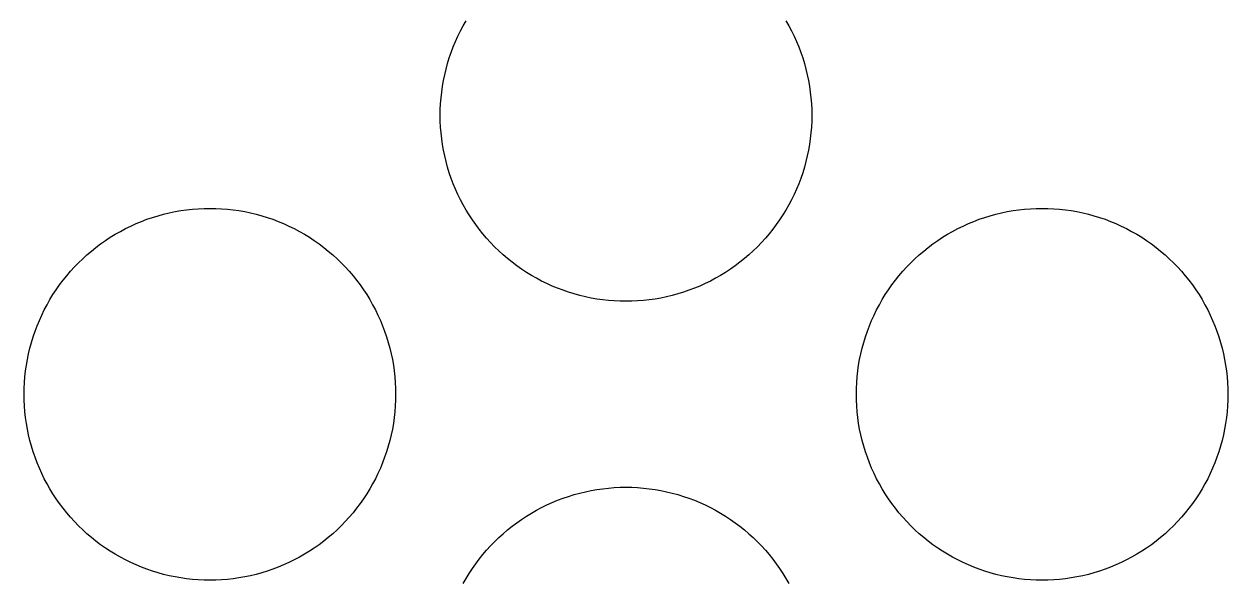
# Model space of a CAD drawing. Header units: metres. Extents: x 0 to 110, y 0 to 146.
# Drawn here: x 24.4 to 56.8, y 72.45 to 87.45 of the extents above; entities that cross this region are included whole.
import ezdxf

# ---------------------------------------------------------------- set-up
doc = ezdxf.new("R2010")
doc.units = ezdxf.units.M

msp = doc.modelspace()

# ---------------------------------------------------------------- linework, layer by layer
for p, q in [((36.2185, 87.4088), (36.2963, 87.5452)), ((44.9037, 87.5452), (44.9815, 87.4088)), ((36.0759, 87.1289), (36.145, 87.2699)), ((36.145, 87.2699), (36.2185, 87.4088)), ((44.9815, 87.4088), (45.055, 87.2699)), ((45.055, 87.2699), (45.1241, 87.1289)), ((35.8956, 86.6937), (35.9511, 86.8406)), ((35.9511, 86.8406), (36.0112, 86.9857)), ((36.0112, 86.9857), (36.0759, 87.1289)), ((45.1241, 87.1289), (45.1888, 86.9857)), ((45.1888, 86.9857), (45.2489, 86.8406)), ((45.2489, 86.8406), (45.3044, 86.6937)), ((35.7985, 86.3949), (35.8447, 86.5451)), ((35.8447, 86.5451), (35.8956, 86.6937)), ((45.3044, 86.6937), (45.3553, 86.5451)), ((45.3553, 86.5451), (45.4015, 86.3949)), ((35.7204, 86.0907), (35.7571, 86.2434)), ((35.7571, 86.2434), (35.7985, 86.3949)), ((45.4015, 86.3949), (45.4429, 86.2434)), ((45.4429, 86.2434), (45.4796, 86.0907)), ((35.6615, 85.7822), (35.6886, 85.9369)), ((35.6886, 85.9369), (35.7204, 86.0907)), ((45.4796, 86.0907), (45.5114, 85.9369)), ((45.5114, 85.9369), (45.5384, 85.7822)), ((35.6222, 85.4705), (35.6394, 85.6267)), ((35.6394, 85.6267), (35.6615, 85.7822)), ((45.5384, 85.7822), (45.5606, 85.6267)), ((45.5606, 85.6267), (45.5778, 85.4705)), ((35.6025, 85.157), (35.6099, 85.3139)), ((35.6099, 85.3139), (35.6222, 85.4705)), ((45.5778, 85.4705), (45.5901, 85.3139)), ((45.5901, 85.3139), (45.5975, 85.157)), ((35.6, 85), (35.6025, 85.157)), ((35.6025, 84.8429), (35.6, 85)), ((45.5975, 85.157), (45.6, 85)), ((45.6, 85), (45.5975, 84.8429)), ((35.6099, 84.686), (35.6025, 84.8429)), ((35.6222, 84.5294), (35.6099, 84.686)), ((45.5901, 84.686), (45.5778, 84.5294)), ((45.5975, 84.8429), (45.5901, 84.686)), ((35.6394, 84.3733), (35.6222, 84.5294)), ((35.6615, 84.2178), (35.6394, 84.3733)), ((45.5606, 84.3733), (45.5384, 84.2178)), ((45.5778, 84.5294), (45.5606, 84.3733)), ((35.6886, 84.0631), (35.6615, 84.2178)), ((35.7204, 83.9093), (35.6886, 84.0631)), ((45.5114, 84.0631), (45.4796, 83.9093)), ((45.5384, 84.2178), (45.5114, 84.0631)), ((35.7571, 83.7565), (35.7204, 83.9093)), ((35.7985, 83.605), (35.7571, 83.7565)), ((35.8447, 83.4549), (35.7985, 83.605)), ((45.4015, 83.605), (45.3553, 83.4549)), ((45.4429, 83.7565), (45.4015, 83.605)), ((45.4796, 83.9093), (45.4429, 83.7565)), ((35.8956, 83.3063), (35.8447, 83.4549)), ((35.9511, 83.1594), (35.8956, 83.3063)), ((45.3044, 83.3063), (45.2489, 83.1594)), ((45.3553, 83.4549), (45.3044, 83.3063)), ((36.0112, 83.0143), (35.9511, 83.1594)), ((36.0759, 82.8711), (36.0112, 83.0143)), ((45.1888, 83.0143), (45.1241, 82.8711)), ((45.2489, 83.1594), (45.1888, 83.0143)), ((36.145, 82.73), (36.0759, 82.8711)), ((36.2185, 82.5912), (36.145, 82.73)), ((45.055, 82.73), (44.9815, 82.5912)), ((45.1241, 82.8711), (45.055, 82.73)), ((27.8549, 82.2553), (28.0051, 82.3015)), ((28.0051, 82.3015), (28.1566, 82.3429)), ((28.1566, 82.3429), (28.3093, 82.3796)), ((28.3093, 82.3796), (28.4631, 82.4114)), ((28.4631, 82.4114), (28.6178, 82.4384)), ((28.6178, 82.4384), (28.7733, 82.4606)), ((28.7733, 82.4606), (28.9295, 82.4778)), ((28.9295, 82.4778), (29.0861, 82.4901)), ((29.0861, 82.4901), (29.243, 82.4975)), ((29.243, 82.4975), (29.4, 82.5)), ((29.4, 82.5), (29.5571, 82.4975)), ((29.5571, 82.4975), (29.714, 82.4901)), ((29.714, 82.4901), (29.8705, 82.4778)), ((29.8705, 82.4778), (30.0267, 82.4606)), ((30.0267, 82.4606), (30.1822, 82.4384)), ((30.1822, 82.4384), (30.3369, 82.4114)), ((30.3369, 82.4114), (30.4907, 82.3796)), ((30.4907, 82.3796), (30.6435, 82.3429)), ((30.6435, 82.3429), (30.795, 82.3015)), ((30.795, 82.3015), (30.9451, 82.2553)), ((36.2963, 82.4548), (36.2185, 82.5912)), ((36.3784, 82.3209), (36.2963, 82.4548)), ((36.4646, 82.1896), (36.3784, 82.3209)), ((44.8216, 82.3209), (44.7354, 82.1896)), ((44.9037, 82.4548), (44.8216, 82.3209)), ((44.9815, 82.5912), (44.9037, 82.4548)), ((50.2549, 82.2553), (50.405, 82.3015)), ((50.405, 82.3015), (50.5565, 82.3429)), ((50.5565, 82.3429), (50.7093, 82.3796)), ((50.7093, 82.3796), (50.8631, 82.4114)), ((50.8631, 82.4114), (51.0178, 82.4384)), ((51.0178, 82.4384), (51.1733, 82.4606)), ((51.1733, 82.4606), (51.3295, 82.4778)), ((51.3295, 82.4778), (51.486, 82.4901)), ((51.486, 82.4901), (51.6429, 82.4975)), ((51.6429, 82.4975), (51.8, 82.5)), ((51.8, 82.5), (51.957, 82.4975)), ((51.957, 82.4975), (52.1139, 82.4901)), ((52.1139, 82.4901), (52.2705, 82.4778)), ((52.2705, 82.4778), (52.4267, 82.4606)), ((52.4267, 82.4606), (52.5822, 82.4384)), ((52.5822, 82.4384), (52.7369, 82.4114)), ((52.7369, 82.4114), (52.8907, 82.3796)), ((52.8907, 82.3796), (53.0434, 82.3429)), ((53.0434, 82.3429), (53.1949, 82.3015)), ((53.1949, 82.3015), (53.3451, 82.2553)), ((27.1301, 81.955), (27.2711, 82.0241)), ((27.2711, 82.0241), (27.4143, 82.0888)), ((27.4143, 82.0888), (27.5594, 82.1489)), ((27.5594, 82.1489), (27.7063, 82.2044)), ((27.7063, 82.2044), (27.8549, 82.2553)), ((30.9451, 82.2553), (31.0937, 82.2044)), ((31.0937, 82.2044), (31.2406, 82.1489)), ((31.2406, 82.1489), (31.3857, 82.0888)), ((31.3857, 82.0888), (31.5289, 82.0241)), ((31.5289, 82.0241), (31.67, 81.955)), ((36.5549, 82.0611), (36.4646, 82.1896)), ((36.6492, 81.9355), (36.5549, 82.0611)), ((44.6451, 82.0611), (44.5508, 81.9355)), ((44.7354, 82.1896), (44.6451, 82.0611)), ((49.53, 81.955), (49.6711, 82.0241)), ((49.6711, 82.0241), (49.8143, 82.0888)), ((49.8143, 82.0888), (49.9594, 82.1489)), ((49.9594, 82.1489), (50.1063, 82.2044)), ((50.1063, 82.2044), (50.2549, 82.2553)), ((53.3451, 82.2553), (53.4937, 82.2044)), ((53.4937, 82.2044), (53.6406, 82.1489)), ((53.6406, 82.1489), (53.7857, 82.0888)), ((53.7857, 82.0888), (53.9289, 82.0241)), ((53.9289, 82.0241), (54.0699, 81.955)), ((26.5896, 81.6354), (26.7209, 81.7216)), ((26.7209, 81.7216), (26.8548, 81.8037)), ((26.8548, 81.8037), (26.9912, 81.8815)), ((26.9912, 81.8815), (27.1301, 81.955)), ((31.67, 81.955), (31.8088, 81.8815)), ((31.8088, 81.8815), (31.9452, 81.8037)), ((31.9452, 81.8037), (32.0791, 81.7216)), ((32.0791, 81.7216), (32.2104, 81.6354)), ((36.7474, 81.8129), (36.6492, 81.9355)), ((36.8494, 81.6934), (36.7474, 81.8129)), ((36.9552, 81.5773), (36.8494, 81.6934)), ((44.3505, 81.6934), (44.2448, 81.5773)), ((44.4526, 81.8129), (44.3505, 81.6934)), ((44.5508, 81.9355), (44.4526, 81.8129)), ((48.9896, 81.6354), (49.1209, 81.7216)), ((49.1209, 81.7216), (49.2548, 81.8037)), ((49.2548, 81.8037), (49.3912, 81.8815)), ((49.3912, 81.8815), (49.53, 81.955)), ((54.0699, 81.955), (54.2088, 81.8815)), ((54.2088, 81.8815), (54.3452, 81.8037)), ((54.3452, 81.8037), (54.4791, 81.7216)), ((54.4791, 81.7216), (54.6104, 81.6354)), ((26.0934, 81.2505), (26.2129, 81.3526)), ((26.2129, 81.3526), (26.3355, 81.4508)), ((26.3355, 81.4508), (26.4611, 81.5451)), ((26.4611, 81.5451), (26.5896, 81.6354)), ((32.2104, 81.6354), (32.3389, 81.5451)), ((32.3389, 81.5451), (32.4645, 81.4508)), ((32.4645, 81.4508), (32.5871, 81.3526)), ((32.5871, 81.3526), (32.7066, 81.2505)), ((37.0645, 81.4645), (36.9552, 81.5773)), ((37.1773, 81.3551), (37.0645, 81.4645)), ((37.2934, 81.2494), (37.1773, 81.3551)), ((44.0227, 81.3551), (43.9066, 81.2494)), ((44.1355, 81.4645), (44.0227, 81.3551)), ((44.2448, 81.5773), (44.1355, 81.4645)), ((48.4934, 81.2505), (48.6129, 81.3526)), ((48.6129, 81.3526), (48.7355, 81.4508)), ((48.7355, 81.4508), (48.8611, 81.5451)), ((48.8611, 81.5451), (48.9896, 81.6354)), ((54.6104, 81.6354), (54.7389, 81.5451)), ((54.7389, 81.5451), (54.8645, 81.4508)), ((54.8645, 81.4508), (54.9871, 81.3526)), ((54.9871, 81.3526), (55.1066, 81.2505)), ((25.7552, 80.9227), (25.8645, 81.0355)), ((25.8645, 81.0355), (25.9773, 81.1448)), ((25.9773, 81.1448), (26.0934, 81.2505)), ((32.7066, 81.2505), (32.8227, 81.1448)), ((32.8227, 81.1448), (32.9355, 81.0355)), ((32.9355, 81.0355), (33.0448, 80.9227)), ((37.4129, 81.1474), (37.2934, 81.2494)), ((37.5355, 81.0492), (37.4129, 81.1474)), ((37.6611, 80.9549), (37.5355, 81.0492)), ((43.6645, 81.0492), (43.5389, 80.9549)), ((43.7871, 81.1474), (43.6645, 81.0492)), ((43.9066, 81.2494), (43.7871, 81.1474)), ((48.1552, 80.9227), (48.2645, 81.0355)), ((48.2645, 81.0355), (48.3773, 81.1448)), ((48.3773, 81.1448), (48.4934, 81.2505)), ((55.1066, 81.2505), (55.2227, 81.1448)), ((55.2227, 81.1448), (55.3355, 81.0355)), ((55.3355, 81.0355), (55.4448, 80.9227)), ((25.4492, 80.5645), (25.5474, 80.6871)), ((25.5474, 80.6871), (25.6495, 80.8065)), ((25.6495, 80.8065), (25.7552, 80.9227)), ((33.0448, 80.9227), (33.1506, 80.8065)), ((33.1506, 80.8065), (33.2526, 80.6871)), ((33.2526, 80.6871), (33.3508, 80.5645)), ((37.7896, 80.8646), (37.6611, 80.9549)), ((37.9209, 80.7784), (37.7896, 80.8646)), ((38.0548, 80.6963), (37.9209, 80.7784)), ((38.1912, 80.6185), (38.0548, 80.6963)), ((43.1452, 80.6963), (43.0088, 80.6185)), ((43.2791, 80.7784), (43.1452, 80.6963)), ((43.4104, 80.8646), (43.2791, 80.7784)), ((43.5389, 80.9549), (43.4104, 80.8646)), ((47.8492, 80.5645), (47.9474, 80.6871)), ((47.9474, 80.6871), (48.0494, 80.8065)), ((48.0494, 80.8065), (48.1552, 80.9227)), ((55.4448, 80.9227), (55.5506, 80.8065)), ((55.5506, 80.8065), (55.6526, 80.6871)), ((55.6526, 80.6871), (55.7508, 80.5645)), ((25.2646, 80.3104), (25.3549, 80.4389)), ((25.3549, 80.4389), (25.4492, 80.5645)), ((33.3508, 80.5645), (33.4451, 80.4389)), ((33.4451, 80.4389), (33.5354, 80.3104)), ((38.33, 80.545), (38.1912, 80.6185)), ((38.4711, 80.4759), (38.33, 80.545)), ((38.6143, 80.4112), (38.4711, 80.4759)), ((38.7594, 80.3511), (38.6143, 80.4112)), ((42.5857, 80.4112), (42.4406, 80.3511)), ((42.7289, 80.4759), (42.5857, 80.4112)), ((42.8699, 80.545), (42.7289, 80.4759)), ((43.0088, 80.6185), (42.8699, 80.545)), ((47.6646, 80.3104), (47.7549, 80.4389)), ((47.7549, 80.4389), (47.8492, 80.5645)), ((55.7508, 80.5645), (55.8451, 80.4389)), ((55.8451, 80.4389), (55.9354, 80.3104)), ((25.0185, 79.9088), (25.0963, 80.0452)), ((25.0963, 80.0452), (25.1784, 80.1791)), ((25.1784, 80.1791), (25.2646, 80.3104)), ((33.5354, 80.3104), (33.6216, 80.1791)), ((33.6216, 80.1791), (33.7037, 80.0452)), ((33.7037, 80.0452), (33.7815, 79.9088)), ((38.9063, 80.2956), (38.7594, 80.3511)), ((39.0549, 80.2447), (38.9063, 80.2956)), ((39.205, 80.1985), (39.0549, 80.2447)), ((39.3565, 80.1571), (39.205, 80.1985)), ((39.5093, 80.1204), (39.3565, 80.1571)), ((39.6631, 80.0886), (39.5093, 80.1204)), ((39.8178, 80.0616), (39.6631, 80.0886)), ((39.9733, 80.0394), (39.8178, 80.0616)), ((40.1295, 80.0222), (39.9733, 80.0394)), ((41.2267, 80.0394), (41.0705, 80.0222)), ((41.3822, 80.0616), (41.2267, 80.0394)), ((41.5369, 80.0886), (41.3822, 80.0616)), ((41.6907, 80.1204), (41.5369, 80.0886)), ((41.8434, 80.1571), (41.6907, 80.1204)), ((41.9949, 80.1985), (41.8434, 80.1571)), ((42.1451, 80.2447), (41.9949, 80.1985)), ((42.2937, 80.2956), (42.1451, 80.2447)), ((42.4406, 80.3511), (42.2937, 80.2956)), ((47.4185, 79.9088), (47.4963, 80.0452)), ((47.4963, 80.0452), (47.5784, 80.1791)), ((47.5784, 80.1791), (47.6646, 80.3104)), ((55.9354, 80.3104), (56.0216, 80.1791)), ((56.0216, 80.1791), (56.1037, 80.0452)), ((56.1037, 80.0452), (56.1815, 79.9088)), ((24.8759, 79.6289), (24.945, 79.7699)), ((24.945, 79.7699), (25.0185, 79.9088)), ((33.7815, 79.9088), (33.855, 79.7699)), ((33.855, 79.7699), (33.9241, 79.6289)), ((40.286, 80.0099), (40.1295, 80.0222)), ((40.4429, 80.0025), (40.286, 80.0099)), ((40.6, 80), (40.4429, 80.0025)), ((40.757, 80.0025), (40.6, 80)), ((40.9139, 80.0099), (40.757, 80.0025)), ((41.0705, 80.0222), (40.9139, 80.0099)), ((47.2759, 79.6289), (47.345, 79.7699)), ((47.345, 79.7699), (47.4185, 79.9088)), ((56.1815, 79.9088), (56.255, 79.7699)), ((56.255, 79.7699), (56.3241, 79.6289)), ((24.7511, 79.3406), (24.8112, 79.4857)), ((24.8112, 79.4857), (24.8759, 79.6289)), ((33.9241, 79.6289), (33.9888, 79.4857)), ((33.9888, 79.4857), (34.0489, 79.3406)), ((47.1511, 79.3406), (47.2112, 79.4857)), ((47.2112, 79.4857), (47.2759, 79.6289)), ((56.3241, 79.6289), (56.3888, 79.4857)), ((56.3888, 79.4857), (56.4489, 79.3406)), ((24.6447, 79.0451), (24.6956, 79.1937)), ((24.6956, 79.1937), (24.7511, 79.3406)), ((34.0489, 79.3406), (34.1044, 79.1937)), ((34.1044, 79.1937), (34.1553, 79.0451)), ((47.0447, 79.0451), (47.0956, 79.1937)), ((47.0956, 79.1937), (47.1511, 79.3406)), ((56.4489, 79.3406), (56.5044, 79.1937)), ((56.5044, 79.1937), (56.5553, 79.0451)), ((24.5204, 78.5907), (24.5571, 78.7434)), ((24.5571, 78.7434), (24.5985, 78.8949)), ((24.5985, 78.8949), (24.6447, 79.0451)), ((34.1553, 79.0451), (34.2015, 78.8949)), ((34.2015, 78.8949), (34.2429, 78.7434)), ((34.2429, 78.7434), (34.2796, 78.5907)), ((46.9204, 78.5907), (46.9571, 78.7434)), ((46.9571, 78.7434), (46.9985, 78.8949)), ((46.9985, 78.8949), (47.0447, 79.0451)), ((56.5553, 79.0451), (56.6015, 78.8949)), ((56.6015, 78.8949), (56.6429, 78.7434)), ((56.6429, 78.7434), (56.6796, 78.5907)), ((24.4616, 78.2822), (24.4886, 78.4369)), ((24.4886, 78.4369), (24.5204, 78.5907)), ((34.2796, 78.5907), (34.3114, 78.4369)), ((34.3114, 78.4369), (34.3385, 78.2822)), ((46.8616, 78.2822), (46.8885, 78.4369)), ((46.8885, 78.4369), (46.9204, 78.5907)), ((56.6796, 78.5907), (56.7114, 78.4369)), ((56.7114, 78.4369), (56.7384, 78.2822)), ((24.4222, 77.9705), (24.4394, 78.1267)), ((24.4394, 78.1267), (24.4616, 78.2822)), ((34.3385, 78.2822), (34.3606, 78.1267)), ((34.3606, 78.1267), (34.3778, 77.9705)), ((46.8222, 77.9705), (46.8394, 78.1267)), ((46.8394, 78.1267), (46.8616, 78.2822)), ((56.7384, 78.2822), (56.7606, 78.1267)), ((56.7606, 78.1267), (56.7778, 77.9705)), ((24.4025, 77.657), (24.4099, 77.8139)), ((24.4099, 77.8139), (24.4222, 77.9705)), ((34.3778, 77.9705), (34.3901, 77.8139)), ((34.3901, 77.8139), (34.3975, 77.657)), ((46.8025, 77.657), (46.8099, 77.8139)), ((46.8099, 77.8139), (46.8222, 77.9705)), ((56.7778, 77.9705), (56.7901, 77.8139)), ((56.7901, 77.8139), (56.7975, 77.657)), ((24.4, 77.5), (24.4025, 77.657)), ((24.4025, 77.3429), (24.4, 77.5)), ((34.3975, 77.657), (34.4, 77.5)), ((34.4, 77.5), (34.3975, 77.3429)), ((46.8, 77.5), (46.8025, 77.657)), ((46.8025, 77.3429), (46.8, 77.5)), ((56.7975, 77.657), (56.8, 77.5)), ((56.8, 77.5), (56.7975, 77.3429)), ((24.4099, 77.186), (24.4025, 77.3429)), ((24.4222, 77.0294), (24.4099, 77.186)), ((34.3901, 77.186), (34.3778, 77.0294)), ((34.3975, 77.3429), (34.3901, 77.186)), ((46.8099, 77.186), (46.8025, 77.3429)), ((46.8222, 77.0294), (46.8099, 77.186)), ((56.7901, 77.186), (56.7778, 77.0294)), ((56.7975, 77.3429), (56.7901, 77.186)), ((24.4394, 76.8733), (24.4222, 77.0294)), ((24.4616, 76.7178), (24.4394, 76.8733)), ((34.3606, 76.8733), (34.3385, 76.7178)), ((34.3778, 77.0294), (34.3606, 76.8733)), ((46.8394, 76.8733), (46.8222, 77.0294)), ((46.8616, 76.7178), (46.8394, 76.8733)), ((56.7606, 76.8733), (56.7384, 76.7178)), ((56.7778, 77.0294), (56.7606, 76.8733)), ((24.4886, 76.5631), (24.4616, 76.7178)), ((24.5204, 76.4093), (24.4886, 76.5631)), ((34.3114, 76.5631), (34.2796, 76.4093)), ((34.3385, 76.7178), (34.3114, 76.5631)), ((46.8885, 76.5631), (46.8616, 76.7178)), ((46.9204, 76.4093), (46.8885, 76.5631)), ((56.7114, 76.5631), (56.6796, 76.4093)), ((56.7384, 76.7178), (56.7114, 76.5631)), ((24.5571, 76.2565), (24.5204, 76.4093)), ((24.5985, 76.105), (24.5571, 76.2565)), ((34.2429, 76.2565), (34.2015, 76.105)), ((34.2796, 76.4093), (34.2429, 76.2565)), ((46.9571, 76.2565), (46.9204, 76.4093)), ((46.9985, 76.105), (46.9571, 76.2565)), ((56.6429, 76.2565), (56.6015, 76.105)), ((56.6796, 76.4093), (56.6429, 76.2565)), ((24.6447, 75.9549), (24.5985, 76.105)), ((24.6956, 75.8063), (24.6447, 75.9549)), ((34.1553, 75.9549), (34.1044, 75.8063)), ((34.2015, 76.105), (34.1553, 75.9549)), ((47.0447, 75.9549), (46.9985, 76.105)), ((47.0956, 75.8063), (47.0447, 75.9549)), ((56.5553, 75.9549), (56.5044, 75.8063)), ((56.6015, 76.105), (56.5553, 75.9549)), ((24.7511, 75.6594), (24.6956, 75.8063)), ((24.8112, 75.5143), (24.7511, 75.6594)), ((24.8759, 75.3711), (24.8112, 75.5143)), ((33.9888, 75.5143), (33.9241, 75.3711)), ((34.0489, 75.6594), (33.9888, 75.5143)), ((34.1044, 75.8063), (34.0489, 75.6594)), ((47.1511, 75.6594), (47.0956, 75.8063)), ((47.2112, 75.5143), (47.1511, 75.6594)), ((47.2759, 75.3711), (47.2112, 75.5143)), ((56.3888, 75.5143), (56.3241, 75.3711)), ((56.4489, 75.6594), (56.3888, 75.5143)), ((56.5044, 75.8063), (56.4489, 75.6594)), ((24.945, 75.23), (24.8759, 75.3711)), ((25.0185, 75.0912), (24.945, 75.23)), ((33.855, 75.23), (33.7815, 75.0912)), ((33.9241, 75.3711), (33.855, 75.23)), ((47.345, 75.23), (47.2759, 75.3711)), ((47.4185, 75.0912), (47.345, 75.23)), ((56.255, 75.23), (56.1815, 75.0912)), ((56.3241, 75.3711), (56.255, 75.23)), ((25.0963, 74.9548), (25.0185, 75.0912)), ((25.1784, 74.8209), (25.0963, 74.9548)), ((33.7037, 74.9548), (33.6216, 74.8209)), ((33.7815, 75.0912), (33.7037, 74.9548)), ((39.3565, 74.8429), (39.5093, 74.8796)), ((39.5093, 74.8796), (39.6631, 74.9114)), ((39.6631, 74.9114), (39.8178, 74.9384)), ((39.8178, 74.9384), (39.9733, 74.9606)), ((39.9733, 74.9606), (40.1295, 74.9778)), ((40.1295, 74.9778), (40.286, 74.9901)), ((40.286, 74.9901), (40.4429, 74.9975)), ((40.4429, 74.9975), (40.6, 75)), ((40.6, 75), (40.757, 74.9975)), ((40.757, 74.9975), (40.9139, 74.9901)), ((40.9139, 74.9901), (41.0705, 74.9778)), ((41.0705, 74.9778), (41.2267, 74.9606)), ((41.2267, 74.9606), (41.3822, 74.9384)), ((41.3822, 74.9384), (41.5369, 74.9114)), ((41.5369, 74.9114), (41.6907, 74.8796)), ((41.6907, 74.8796), (41.8434, 74.8429)), ((47.4963, 74.9548), (47.4185, 75.0912)), ((47.5784, 74.8209), (47.4963, 74.9548)), ((56.1037, 74.9548), (56.0216, 74.8209)), ((56.1815, 75.0912), (56.1037, 74.9548)), ((25.2646, 74.6896), (25.1784, 74.8209)), ((25.3549, 74.5611), (25.2646, 74.6896)), ((25.4492, 74.4355), (25.3549, 74.5611)), ((33.4451, 74.5611), (33.3508, 74.4355)), ((33.5354, 74.6896), (33.4451, 74.5611)), ((33.6216, 74.8209), (33.5354, 74.6896)), ((38.33, 74.455), (38.4711, 74.5241)), ((38.4711, 74.5241), (38.6143, 74.5888)), ((38.6143, 74.5888), (38.7594, 74.6489)), ((38.7594, 74.6489), (38.9063, 74.7044)), ((38.9063, 74.7044), (39.0549, 74.7553)), ((39.0549, 74.7553), (39.205, 74.8015)), ((39.205, 74.8015), (39.3565, 74.8429)), ((41.8434, 74.8429), (41.9949, 74.8015)), ((41.9949, 74.8015), (42.1451, 74.7553)), ((42.1451, 74.7553), (42.2937, 74.7044)), ((42.2937, 74.7044), (42.4406, 74.6489)), ((42.4406, 74.6489), (42.5857, 74.5888)), ((42.5857, 74.5888), (42.7289, 74.5241)), ((42.7289, 74.5241), (42.8699, 74.455)), ((47.6646, 74.6896), (47.5784, 74.8209)), ((47.7549, 74.5611), (47.6646, 74.6896)), ((47.8492, 74.4355), (47.7549, 74.5611)), ((55.8451, 74.5611), (55.7508, 74.4355)), ((55.9354, 74.6896), (55.8451, 74.5611)), ((56.0216, 74.8209), (55.9354, 74.6896)), ((25.5474, 74.3129), (25.4492, 74.4355)), ((25.6495, 74.1934), (25.5474, 74.3129)), ((33.2526, 74.3129), (33.1506, 74.1934)), ((33.3508, 74.4355), (33.2526, 74.3129)), ((37.7896, 74.1354), (37.9209, 74.2216)), ((37.9209, 74.2216), (38.0548, 74.3037)), ((38.0548, 74.3037), (38.1912, 74.3815)), ((38.1912, 74.3815), (38.33, 74.455)), ((42.8699, 74.455), (43.0088, 74.3815)), ((43.0088, 74.3815), (43.1452, 74.3037)), ((43.1452, 74.3037), (43.2791, 74.2216)), ((43.2791, 74.2216), (43.4104, 74.1354)), ((47.9474, 74.3129), (47.8492, 74.4355)), ((48.0494, 74.1934), (47.9474, 74.3129)), ((55.6526, 74.3129), (55.5506, 74.1934)), ((55.7508, 74.4355), (55.6526, 74.3129)), ((25.7552, 74.0773), (25.6495, 74.1934)), ((25.8645, 73.9645), (25.7552, 74.0773)), ((25.9773, 73.8551), (25.8645, 73.9645)), ((32.9355, 73.9645), (32.8227, 73.8551)), ((33.0448, 74.0773), (32.9355, 73.9645)), ((33.1506, 74.1934), (33.0448, 74.0773)), ((37.4129, 73.8526), (37.5355, 73.9508)), ((37.5355, 73.9508), (37.6611, 74.0451)), ((37.6611, 74.0451), (37.7896, 74.1354)), ((43.4104, 74.1354), (43.5389, 74.0451)), ((43.5389, 74.0451), (43.6645, 73.9508)), ((43.6645, 73.9508), (43.7871, 73.8526)), ((48.1552, 74.0773), (48.0494, 74.1934)), ((48.2645, 73.9645), (48.1552, 74.0773)), ((48.3773, 73.8551), (48.2645, 73.9645)), ((55.3355, 73.9645), (55.2227, 73.8551)), ((55.4448, 74.0773), (55.3355, 73.9645)), ((55.5506, 74.1934), (55.4448, 74.0773)), ((26.0934, 73.7495), (25.9773, 73.8551)), ((26.2129, 73.6474), (26.0934, 73.7495)), ((26.3355, 73.5492), (26.2129, 73.6474)), ((26.4611, 73.4549), (26.3355, 73.5492)), ((32.4645, 73.5492), (32.3389, 73.4549)), ((32.5871, 73.6474), (32.4645, 73.5492)), ((32.7066, 73.7495), (32.5871, 73.6474)), ((32.8227, 73.8551), (32.7066, 73.7495)), ((37.0645, 73.5355), (37.1773, 73.6449)), ((37.1773, 73.6449), (37.2934, 73.7505)), ((37.2934, 73.7505), (37.4129, 73.8526)), ((43.7871, 73.8526), (43.9066, 73.7505)), ((43.9066, 73.7505), (44.0227, 73.6449)), ((44.0227, 73.6449), (44.1355, 73.5355)), ((48.4934, 73.7495), (48.3773, 73.8551)), ((48.6129, 73.6474), (48.4934, 73.7495)), ((48.7355, 73.5492), (48.6129, 73.6474)), ((48.8611, 73.4549), (48.7355, 73.5492)), ((54.8645, 73.5492), (54.7389, 73.4549)), ((54.9871, 73.6474), (54.8645, 73.5492)), ((55.1066, 73.7495), (54.9871, 73.6474)), ((55.2227, 73.8551), (55.1066, 73.7495)), ((26.5896, 73.3646), (26.4611, 73.4549)), ((26.7209, 73.2784), (26.5896, 73.3646)), ((26.8548, 73.1963), (26.7209, 73.2784)), ((32.0791, 73.2784), (31.9452, 73.1963)), ((32.2104, 73.3646), (32.0791, 73.2784)), ((32.3389, 73.4549), (32.2104, 73.3646)), ((36.7474, 73.1871), (36.8494, 73.3066)), ((36.8494, 73.3066), (36.9552, 73.4227)), ((36.9552, 73.4227), (37.0645, 73.5355)), ((44.1355, 73.5355), (44.2448, 73.4227)), ((44.2448, 73.4227), (44.3505, 73.3066)), ((44.3505, 73.3066), (44.4526, 73.1871)), ((48.9896, 73.3646), (48.8611, 73.4549)), ((49.1209, 73.2784), (48.9896, 73.3646)), ((49.2548, 73.1963), (49.1209, 73.2784)), ((54.4791, 73.2784), (54.3452, 73.1963)), ((54.6104, 73.3646), (54.4791, 73.2784)), ((54.7389, 73.4549), (54.6104, 73.3646)), ((26.9912, 73.1185), (26.8548, 73.1963)), ((27.1301, 73.045), (26.9912, 73.1185)), ((27.2711, 72.9759), (27.1301, 73.045)), ((27.4143, 72.9112), (27.2711, 72.9759)), ((27.5594, 72.8511), (27.4143, 72.9112)), ((31.3857, 72.9112), (31.2406, 72.8511)), ((31.5289, 72.9759), (31.3857, 72.9112)), ((31.67, 73.045), (31.5289, 72.9759)), ((31.8088, 73.1185), (31.67, 73.045)), ((31.9452, 73.1963), (31.8088, 73.1185)), ((36.4646, 72.8104), (36.5549, 72.9389)), ((36.5549, 72.9389), (36.6492, 73.0645)), ((36.6492, 73.0645), (36.7474, 73.1871)), ((44.4526, 73.1871), (44.5508, 73.0645)), ((44.5508, 73.0645), (44.6451, 72.9389)), ((44.6451, 72.9389), (44.7354, 72.8104)), ((49.3912, 73.1185), (49.2548, 73.1963)), ((49.53, 73.045), (49.3912, 73.1185)), ((49.6711, 72.9759), (49.53, 73.045)), ((49.8143, 72.9112), (49.6711, 72.9759)), ((49.9594, 72.8511), (49.8143, 72.9112)), ((53.7857, 72.9112), (53.6406, 72.8511)), ((53.9289, 72.9759), (53.7857, 72.9112)), ((54.0699, 73.045), (53.9289, 72.9759)), ((54.2088, 73.1185), (54.0699, 73.045)), ((54.3452, 73.1963), (54.2088, 73.1185)), ((27.7063, 72.7956), (27.5594, 72.8511)), ((27.8549, 72.7447), (27.7063, 72.7956)), ((28.0051, 72.6985), (27.8549, 72.7447)), ((28.1566, 72.6571), (28.0051, 72.6985)), ((28.3093, 72.6204), (28.1566, 72.6571)), ((28.4631, 72.5886), (28.3093, 72.6204)), ((28.6178, 72.5616), (28.4631, 72.5886)), ((30.3369, 72.5886), (30.1822, 72.5616)), ((30.4907, 72.6204), (30.3369, 72.5886)), ((30.6435, 72.6571), (30.4907, 72.6204)), ((30.795, 72.6985), (30.6435, 72.6571)), ((30.9451, 72.7447), (30.795, 72.6985)), ((31.0937, 72.7956), (30.9451, 72.7447)), ((31.2406, 72.8511), (31.0937, 72.7956)), ((36.2963, 72.5452), (36.3784, 72.6791)), ((36.3784, 72.6791), (36.4646, 72.8104)), ((44.7354, 72.8104), (44.8216, 72.6791)), ((44.8216, 72.6791), (44.9037, 72.5452)), ((50.1063, 72.7956), (49.9594, 72.8511)), ((50.2549, 72.7447), (50.1063, 72.7956)), ((50.405, 72.6985), (50.2549, 72.7447)), ((50.5565, 72.6571), (50.405, 72.6985)), ((50.7093, 72.6204), (50.5565, 72.6571)), ((50.8631, 72.5886), (50.7093, 72.6204)), ((51.0178, 72.5616), (50.8631, 72.5886)), ((52.7369, 72.5886), (52.5822, 72.5616)), ((52.8907, 72.6204), (52.7369, 72.5886)), ((53.0434, 72.6571), (52.8907, 72.6204)), ((53.1949, 72.6985), (53.0434, 72.6571)), ((53.3451, 72.7447), (53.1949, 72.6985)), ((53.4937, 72.7956), (53.3451, 72.7447)), ((53.6406, 72.8511), (53.4937, 72.7956)), ((28.7733, 72.5394), (28.6178, 72.5616)), ((28.9295, 72.5222), (28.7733, 72.5394)), ((29.0861, 72.5099), (28.9295, 72.5222)), ((29.243, 72.5025), (29.0861, 72.5099)), ((29.4, 72.5), (29.243, 72.5025)), ((29.5571, 72.5025), (29.4, 72.5)), ((29.714, 72.5099), (29.5571, 72.5025)), ((29.8705, 72.5222), (29.714, 72.5099)), ((30.0267, 72.5394), (29.8705, 72.5222)), ((30.1822, 72.5616), (30.0267, 72.5394)), ((36.2185, 72.4088), (36.2963, 72.5452)), ((44.9037, 72.5452), (44.9815, 72.4088)), ((51.1733, 72.5394), (51.0178, 72.5616)), ((51.3295, 72.5222), (51.1733, 72.5394)), ((51.486, 72.5099), (51.3295, 72.5222)), ((51.6429, 72.5025), (51.486, 72.5099)), ((51.8, 72.5), (51.6429, 72.5025)), ((51.957, 72.5025), (51.8, 72.5)), ((52.1139, 72.5099), (51.957, 72.5025)), ((52.2705, 72.5222), (52.1139, 72.5099)), ((52.4267, 72.5394), (52.2705, 72.5222)), ((52.5822, 72.5616), (52.4267, 72.5394))]:
    msp.add_line(p, q)

doc.saveas('drawing.dxf')
